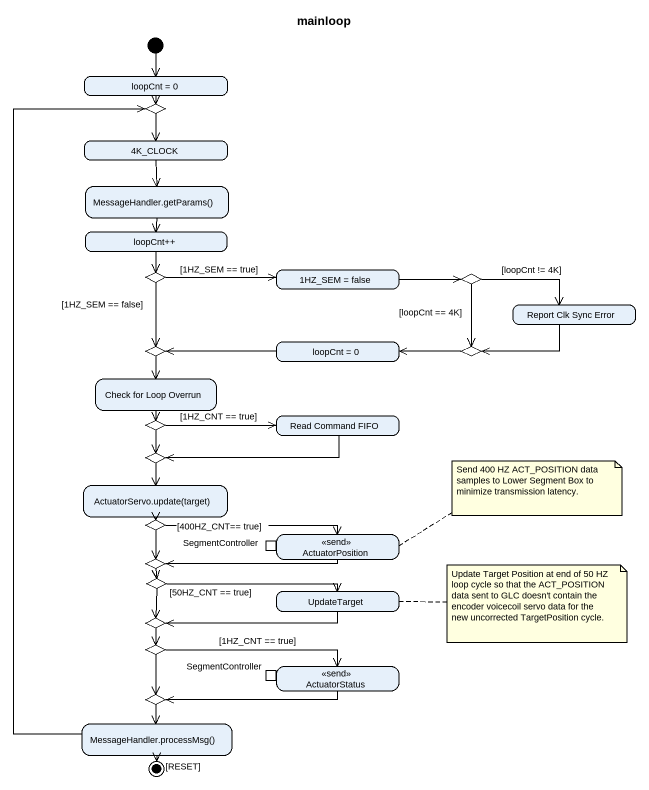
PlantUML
@startuml
title mainloop
hide empty description
state "loopCnt = 0" as loopCnt_0
state choice1 <<choice>>
state "4K_CLOCK" as s4K_CLOCK
state "MessageHandler.getParams()" as MessageHandler_getParams
state "loopCnt++" as loopCnt
state choice2 <<choice>>
state "1HZ_SEM = false" as s1HZ_SEM_false
state choice3 <<choice>>
state "Report Clk Sync Error" as Report_Clk_Sync_Error
state choice4 <<choice>>
state "loopCnt = 0" as loopCnt_0_2
state choice5 <<choice>>
state "Check for Loop Overrun" as Check_for_Loop_Overrun
state choice6 <<choice>>
state "Read Command FIFO" as Read_Command_FIFO
state choice7 <<choice>>
state "ActuatorServo.update(target)" as ActuatorServo_update_target
state choice8 <<choice>>
state choice9 <<choice>>
state ActuatorPosition <<send>> {
  state SegmentController <<inputPin>>
}
state choice10 <<choice>>
state UpdateTarget
state choice11 <<choice>>
state choice12 <<choice>>
state ActuatorStatus <<send>> {
  state "SegmentController" as SegmentController_2 <<inputPin>>
}
state choice13 <<choice>>
state "MessageHandler.processMsg()" as MessageHandler_processMsg
[*] --> loopCnt_0
loopCnt_0 --> choice1
choice1 --> s4K_CLOCK
s4K_CLOCK --> MessageHandler_getParams
MessageHandler_getParams --> loopCnt
loopCnt --> choice2
choice2 -right-> s1HZ_SEM_false : [1HZ_SEM == true]
choice2 --> choice4 : [1HZ_SEM == false]
s1HZ_SEM_false -right-> choice3
choice3 -right-> Report_Clk_Sync_Error : [loopCnt != 4K]
choice3 --> choice5 : [loopCnt == 4K]
Report_Clk_Sync_Error -left-> choice5
choice4 --> Check_for_Loop_Overrun
loopCnt_0_2 -left-> choice4
choice5 -left-> loopCnt_0_2
Check_for_Loop_Overrun --> choice6
choice6 -right-> Read_Command_FIFO : [1HZ_CNT == true]
choice6 --> choice7
Read_Command_FIFO -left-> choice7
choice7 --> ActuatorServo_update_target
ActuatorServo_update_target --> choice8
choice8 --> choice9
choice8 -right-> ActuatorPosition : [400HZ_CNT== true]
choice9 --> choice10
ActuatorPosition -left-> choice9
choice10 -right-> UpdateTarget : [50HZ_CNT == true]
choice10 --> choice11
UpdateTarget -left-> choice11
choice11 --> choice12
choice12 -right-> ActuatorStatus : [1HZ_CNT == true]
choice12 --> choice13
ActuatorStatus -left-> choice13
choice13 --> MessageHandler_processMsg
MessageHandler_processMsg -up-> choice1
MessageHandler_processMsg --> [*] : [RESET]
note right of ActuatorPosition : Send 400 HZ ACT_POSITION data samples to Lower Segment Box to minimize transmission latency.
note right of UpdateTarget : Update Target Position at end of 50 HZ loop cycle so that the ACT_POSITION data sent to GLC doesn't contain the encoder voicecoil servo data for the new uncorrected TargetPosition cycle.
@enduml
